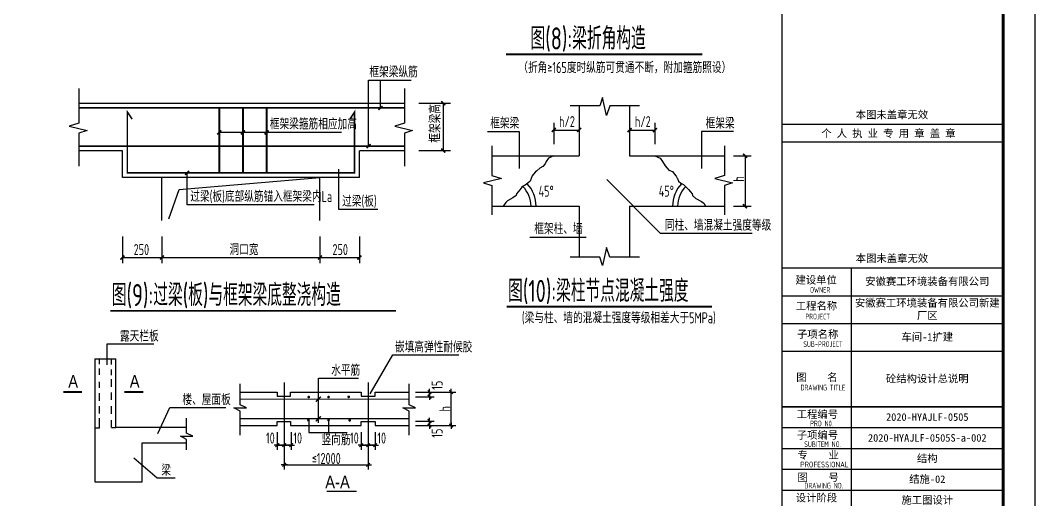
# Model space of a CAD drawing. Extents: x 2303022 to 2899168, y 17226141 to 18257813.
# Drawn here: x 2588203 to 2620310, y 18150074 to 18165266 of the extents above; entities that cross this region are included whole.
import ezdxf

# ---------------------------------------------------------------- set-up
doc = ezdxf.new("R2010")
doc.units = 0
doc.header["$LTSCALE"] = 1000
doc.header["$MEASUREMENT"] = 0
doc.linetypes.add('HIDDEN', pattern=[0.375, 0.25, -0.125])
for name, color, linetype in [('dim', 7, 'Continuous'), ('LVTRY', 6, 'Continuous'), ('PUB_TITLE', 4, 'Continuous'), ('TK', 4, 'Continuous'), ('图形', 2, 'Continuous'), ('文字', 4, 'Continuous'), ('表格', 8, 'Continuous')]:
    doc.layers.add(name, color=color, linetype=linetype)
doc.styles.add('HS', font='天和字符.shx', dxfattribs={"width": 0.7, "bigfont": '天和汉字.shx'})
doc.styles.add('TSSD_REIN', font='tssdeng.shx', dxfattribs={"width": 0.7, "bigfont": 'tssdchn.shx'})
doc.styles.add('图签宋体', font='', dxfattribs={"height": 300})
doc.styles.get('图签宋体').set_extended_font_data('NSimSun')

# ---------------------------------------------------------------- blocks, each defined once
blk = doc.blocks.new('DMTK2')
blk.add_line((-10, 0), (10, 0))
at = {"const_width": 4}
blk.add_lwpolyline([(-5.7, -5.7), (5.7, 5.7)], dxfattribs=at)
blk = doc.blocks.new('_ArchTick')
at = {"color": 0, "linetype": 'ByBlock', "const_width": 0.4}
blk.add_lwpolyline([(-0.5, -0.5), (0.5, 0.5)], dxfattribs=at)
blk = doc.blocks.new('GeYuanFrame_02065267', base_point=(20.09, 4.53))
at = {"layer": 'PUB_TITLE'}
blk.add_lwpolyline([(803.09, 14.53), (803.09, 111.33)], dxfattribs=at)
at = {"layer": 'TK'}
for p, q in [((781.09, 102.53), (851.09, 102.53)), ((781.09, 93.73), (851.09, 93.73)), ((781.09, 84.93), (803.09, 84.93)), ((781.09, 84.93), (851.09, 84.93)), ((781.09, 67.37), (851.09, 67.37)), ((781.09, 67.33), (851.09, 67.33)), ((781.09, 60.77), (851.09, 60.77)), ((781.09, 54.17), (851.09, 54.17)), ((781.09, 47.57), (851.09, 47.57)), ((781.09, 40.97), (851.09, 40.97))]:
    blk.add_line(p, q, dxfattribs=at)
blk.add_lwpolyline([(20.09, 4.53), (20.09, 598.53), (861.09, 598.53), (861.09, 4.53)], close=True, dxfattribs=at)
at = {"layer": 'TK', "const_width": 1}
blk.add_lwpolyline([(45.09, 588.53), (851.09, 588.53), (851.09, 14.53), (45.09, 14.53)], close=True, dxfattribs=at)
at = {"layer": 'TK'}
for points, const_width in [([(781.09, 588.53), (781.09, 14.53)], 0.4), ([(781.09, 156.83), (851.09, 156.83)], 0.35), ([(781.09, 111.33), (851.09, 111.33)], 0.35), ([(781.09, 67.37), (851.09, 67.37)], 0.35)]:
    blk.add_lwpolyline(points, dxfattribs=dict(at, const_width=const_width))
blk.add_lwpolyline([(781.09, 151.33), (851.09, 151.33)], dxfattribs=at)
at = {"layer": 'TK', "style": '图签宋体'}
for s, p in [('本图未盖章无效', (804.43, 158.7)), ('个 人 执 业 专 用 章 盖 章', (793.52, 152.77)), ('本图未盖章无效', (804.43, 113.2)), ('建设单位', (785.39, 106.33)), ('工程名称', (785.47, 98.12)), ('子项名称', (785.85, 89.14)), ('图    名', (785.63, 75.5)), ('工程编号', (785.77, 63.77)), ('子项编号', (785.77, 57.19)), ('专    业', (786.01, 50.88)), ('图    号', (786.02, 43.77)), ('设计阶段', (785.45, 37.32))]:
    blk.add_text(s, height=2.4, dxfattribs=at).set_placement(p)
at = {"layer": 'TK', "style": 'TSSD_REIN'}
for s, width, p in [('OWNER', 0.7, (789.98, 103.48)), ('PROJECT', 0.7, (788.52, 95.02)), ('SUB-PROJECT', 0.7, (787.86, 86.3)), ('DRAWING TITLE', 0.7, (786.97, 72.53)), ('PRO N0.', 0.7, (790.01, 61.15)), ('SUBITEM NO.', 0.7, (788.15, 54.58)), ('PROFESSIONAL', 0.8, (786.88, 48.15)), ('DRAWING NO.', 0.7, (788.19, 41.45))]:
    blk.add_text(s, height=1.8, dxfattribs=dict(at, width=width)).set_placement(p)
at = {"layer": 'TK', "char_height": 2.4, "width": 48, "attachment_point": 5, "style": '图签宋体'}
for s, insert in [('安徽赛工环境装备有限公司', (827.09, 106.93)), ('安徽赛工环境装备有限公司新建厂区', (827.09, 98.13)), ('车间-1扩建', (827.09, 89.33)), ('砼结构设计总说明', (827.09, 76.13)), ('2020-HYAJLF-0505', (827.09, 64.07)), ('2020-HYAJLF-0505S-a-002', (827.09, 57.47)), ('结构', (827.09, 50.87)), ('结施-02', (827.09, 44.27)), ('施工图设计', (827.09, 37.67))]:
    blk.add_mtext(s, dxfattribs=dict(at, insert=insert))

msp = doc.modelspace()

# ---------------------------------------------------------------- linework, layer by layer
at = {"layer": 'dim', "color": 3, "linetype": 'Continuous'}
for p, q in [((2590957, 18155008.8), (2592429.7, 18155008.8)), ((2590957, 18154349.5), (2590957, 18155008.8)), ((2599279, 18153433.4), (2599996.1, 18154663.5)), ((2599996.1, 18154663.5), (2602081, 18154663.5)), ((2592555.9, 18152174.2), (2592933.4, 18152995.5)), ((2592933.4, 18152995.5), (2594710, 18152995.5)), ((2591800.5, 18151401.1), (2592531, 18150762.7)), ((2592531, 18150762.7), (2593099.7, 18150762.7))]:
    msp.add_line(p, q, dxfattribs=at)
at = {"layer": '图形', "color": 3, "linetype": 'Continuous'}
for p, q in [((2599225.3, 18161279.3), (2599225.3, 18163369.6)), ((2599225.3, 18163369.6), (2600574.6, 18163369.6)), ((2599604.4, 18162487.4), (2599604.4, 18163369.6)), ((2590060, 18163101.6), (2590060, 18162008.4)), ((2600360.5, 18163101.6), (2600360.5, 18162008.4)), ((2606626.8, 18162815.1), (2606540.5, 18162556)), ((2606761.3, 18162247.8), (2606626.8, 18162815.1)), ((2600360.5, 18162633.4), (2590060, 18162633.4)), ((2601816.9, 18162633.4), (2600817.6, 18162633.4)), ((2601591.4, 18162633.4), (2601591.4, 18161133.4)), ((2606540.5, 18162556), (2605611, 18162556)), ((2605887.7, 18162556), (2605887.7, 18160973.1)), ((2606864, 18162556), (2606761.3, 18162247.8)), ((2607802.3, 18162556), (2606864, 18162556)), ((2607487.7, 18162556), (2607487.7, 18160973.1)), ((2605087.7, 18162016.5), (2605087.7, 18161335.7)), ((2608287.7, 18162016.5), (2608287.7, 18161335.7)), ((2590060, 18162008.4), (2589751.8, 18161905.8)), ((2589751.8, 18161905.8), (2590319.1, 18161771.2)), ((2590319.1, 18161771.2), (2590060, 18161685)), ((2594499.5, 18161714.8), (2598370.5, 18161714.8)), ((2600360.5, 18162008.4), (2600052.2, 18161905.8)), ((2600052.2, 18161905.8), (2600619.6, 18161771.2)), ((2600619.6, 18161771.2), (2600360.5, 18161685)), ((2602987.7, 18161736.1), (2603997.2, 18161736.1)), ((2603997.2, 18161736.1), (2603997.2, 18160569.7)), ((2605087.7, 18161787.7), (2605887.7, 18161787.7)), ((2607487.7, 18161787.7), (2608287.7, 18161787.7)), ((2610772.6, 18161736.1), (2609763.2, 18161736.1)), ((2609763.2, 18161736.1), (2609763.2, 18160569.7)), ((2590060, 18161685), (2590060, 18160642.9)), ((2600360.5, 18161685), (2600360.5, 18160642.9)), ((2591437.6, 18161133.4), (2590060, 18161133.4)), ((2591437.6, 18160283.4), (2591437.6, 18161133.4)), ((2598937.6, 18160283.4), (2598937.6, 18161133.4)), ((2600360.5, 18161133.4), (2598937.6, 18161133.4)), ((2601816.9, 18161133.4), (2600817.6, 18161133.4)), ((2601816.9, 18161133.4), (2600817.6, 18161133.4)), ((2603126.6, 18161287.7), (2603126.6, 18160349.3)), ((2610488.8, 18161287.7), (2610488.8, 18160349.3)), ((2603126.6, 18160973.1), (2605887.7, 18160973.1)), ((2607487.7, 18160973.1), (2610488.8, 18160973.1)), ((2610778.4, 18160973.1), (2611332.8, 18160973.1)), ((2611141, 18160973.1), (2611141, 18159373.1)), ((2593482.4, 18159417.4), (2593482.4, 18160429.3)), ((2598286.6, 18159264.8), (2598286.6, 18160550.1)), ((2598937.6, 18160283.4), (2591437.6, 18160283.4)), ((2592687.6, 18158920.4), (2592687.6, 18160283.4)), ((2593227.2, 18159899.7), (2597687.6, 18160283.4)), ((2597687.6, 18158920.4), (2597687.6, 18160283.4)), ((2603434.9, 18160246.7), (2602867.5, 18160112.1)), ((2602867.5, 18160112.1), (2603126.6, 18160025.9)), ((2603126.6, 18160349.3), (2603434.9, 18160246.7)), ((2606769, 18160222.5), (2608455, 18158519.4)), ((2610488.8, 18160349.3), (2610180.6, 18160246.7)), ((2610180.6, 18160246.7), (2610747.9, 18160112.1)), ((2610747.9, 18160112.1), (2610488.8, 18160025.9)), ((2592906.9, 18158977.4), (2593227.2, 18159899.7)), ((2603126.6, 18160025.9), (2603126.6, 18159096.4)), ((2610488.8, 18160025.9), (2610488.8, 18159096.4)), ((2597506.5, 18159417.4), (2593482.4, 18159417.4)), ((2599518.3, 18159264.8), (2598286.6, 18159264.8)), ((2603126.6, 18159373.1), (2605887.7, 18159373.1)), ((2605887.7, 18159373.1), (2605887.7, 18157756)), ((2607487.7, 18159373.1), (2607487.7, 18157756)), ((2607487.7, 18159373.1), (2610488.8, 18159373.1)), ((2610778.4, 18159373.1), (2611332.8, 18159373.1)), ((2608455, 18158519.4), (2611368.7, 18158519.4)), ((2591437.6, 18158412.7), (2591437.6, 18157568.1)), ((2592687.6, 18158412.7), (2592687.6, 18157568.1)), ((2597687.6, 18158412.7), (2597687.6, 18157568.1)), ((2598937.6, 18158412.7), (2598937.6, 18157568.1)), ((2604335.2, 18158392.6), (2606115.5, 18158392.6)), ((2606761.3, 18158064.3), (2606626.8, 18157497)), ((2606864, 18157756), (2606761.3, 18158064.3)), ((2591437.6, 18157748.1), (2598937.6, 18157748.1)), ((2606540.5, 18157756), (2605611, 18157756)), ((2606626.8, 18157497), (2606540.5, 18157756)), ((2607802.3, 18157756), (2606864, 18157756)), ((2590558.8, 18154532.8), (2590558.8, 18150641.6)), ((2590558.8, 18154532.8), (2591221.7, 18154532.8)), ((2590713.7, 18154373.9), (2590713.7, 18154532.8)), ((2591088.9, 18154354.2), (2591088.9, 18154532.8)), ((2591221.7, 18152364.7), (2591221.7, 18154532.8)), ((2590713.7, 18154030.4), (2590713.7, 18154232.1)), ((2591088.9, 18154024.9), (2591088.9, 18154199.4)), ((2590713.7, 18153621.5), (2590713.7, 18153812.3)), ((2591088.9, 18153654.2), (2591088.9, 18153894.1)), ((2596558.2, 18153792), (2596558.2, 18151042.5)), ((2597642.9, 18153926.5), (2598903.2, 18153926.5)), ((2597642.9, 18152510.7), (2597642.9, 18153926.5)), ((2599213.7, 18153792), (2599213.7, 18151033)), ((2590713.7, 18153207.1), (2590713.7, 18153452.5)), ((2591088.9, 18153234.4), (2591088.9, 18153474.3)), ((2595163.6, 18153484.1), (2596336.8, 18153484.1)), ((2596336.8, 18153484.1), (2596336.8, 18153351.3)), ((2596757.4, 18153484.1), (2598993.3, 18153484.1)), ((2596757.4, 18153351.3), (2596757.4, 18153484.1)), ((2598993.3, 18153484.1), (2598993.3, 18153351.3)), ((2599436.1, 18153484.1), (2600509.4, 18153484.1)), ((2599436.1, 18153351.3), (2599436.1, 18153484.1)), ((2600709.4, 18153484.1), (2601303.8, 18153484.1)), ((2600809.4, 18153484.1), (2601988.5, 18153484.1)), ((2601153.8, 18153384.1), (2601153.8, 18153584.1)), ((2601153.8, 18153349), (2601153.8, 18153474.1)), ((2601153.8, 18153439), (2601153.8, 18153239)), ((2601838.5, 18153384.1), (2601838.5, 18153584.1)), ((2601838.5, 18152432.2), (2601838.5, 18153474.1)), ((2590713.7, 18152809.1), (2590713.7, 18153043.5)), ((2591088.9, 18152798.2), (2591088.9, 18153038.1)), ((2600711.1, 18153339), (2601303.8, 18153339)), ((2590713.7, 18152342.6), (2590713.7, 18152661.9)), ((2591088.9, 18152364.7), (2591088.9, 18152596.5)), ((2597333, 18152577.6), (2597333, 18152200.9)), ((2597952.9, 18152574), (2597952.9, 18152200.9)), ((2600709.4, 18152422.2), (2601303.8, 18152422.2)), ((2600711.1, 18152567.3), (2601303.8, 18152567.3)), ((2600809.4, 18152422.2), (2601988.5, 18152422.2)), ((2601153.8, 18152467.3), (2601153.8, 18152667.3)), ((2601153.8, 18152557.3), (2601153.8, 18152432.2)), ((2601153.8, 18152522.2), (2601153.8, 18152322.2)), ((2601838.5, 18152522.2), (2601838.5, 18152322.2)), ((2590713.7, 18152342.6), (2590558.8, 18152342.6)), ((2591088.9, 18152364.7), (2591221.7, 18152364.7)), ((2593468.3, 18152364.7), (2591221.7, 18152364.7)), ((2596336.8, 18152211.6), (2596336.8, 18151652.7)), ((2596558.2, 18152223.2), (2596558.2, 18151652.7)), ((2596558.2, 18152223.2), (2596558.2, 18151652.7)), ((2596779.5, 18152211.6), (2596779.5, 18151652.7)), ((2597333, 18152200.9), (2598551.3, 18152200.9)), ((2598993.3, 18152211.6), (2598993.3, 18151652.7)), ((2599214.7, 18152223.2), (2599214.7, 18151652.7)), ((2599436.1, 18152211.6), (2599436.1, 18151652.7)), ((2592064.1, 18151878), (2593468.3, 18151878)), ((2592064.1, 18150641.6), (2592064.1, 18151878)), ((2596436.8, 18151802.7), (2596236.8, 18151802.7)), ((2596346.8, 18151802.7), (2596548.2, 18151802.7)), ((2596658.2, 18151802.7), (2596458.2, 18151802.7)), ((2596458.2, 18151802.7), (2596658.2, 18151802.7)), ((2596769.5, 18151802.7), (2596568.2, 18151802.7)), ((2596679.5, 18151802.7), (2596879.5, 18151802.7)), ((2599093.3, 18151802.7), (2598893.3, 18151802.7)), ((2599003.3, 18151802.7), (2599204.7, 18151802.7)), ((2599114.7, 18151802.7), (2599314.7, 18151802.7)), ((2599426.1, 18151802.7), (2599224.7, 18151802.7)), ((2599336.1, 18151802.7), (2599536.1, 18151802.7)), ((2596558.2, 18151552.7), (2596558.2, 18151030.5)), ((2599214.7, 18151552.7), (2599214.7, 18151030.5)), ((2596658.2, 18151180.5), (2596458.2, 18151180.5)), ((2596568.2, 18151180.5), (2599204.7, 18151180.5)), ((2599114.7, 18151180.5), (2599314.7, 18151180.5)), ((2590558.8, 18150641.6), (2592064.1, 18150641.6))]:
    msp.add_line(p, q, dxfattribs=at)
at = {"layer": '图形', "color": 1, "linetype": 'Continuous'}
msp.add_line((2599214.7, 18152223.2), (2599214.7, 18151652.7), dxfattribs=at)
at = {"layer": '图形', "color": 3, "linetype": 'Continuous'}
for points, const_width in [([(2603571.6, 18164186.3), (2609790, 18164186.3)], 60), ([(2594499.5, 18162487.4), (2594499.5, 18160429.3)], 60), ([(2595249.5, 18162487.4), (2595249.5, 18160429.3)], 60), ([(2595999.5, 18162487.4), (2595999.5, 18160429.3)], 60), ([(2591057, 18156057.5), (2600094.2, 18156057.5)], 60), ([(2603598.7, 18156188.5), (2610090.7, 18156188.5)], 60), ([(2597556.7, 18153176.7), (2597715.4, 18153335.4)], 45), ([(2601210.4, 18153427.5), (2601097.3, 18153540.6)], 40), ([(2601097.3, 18153395.5), (2601210.4, 18153282.4)], 40), ([(2601895.1, 18153427.5), (2601782, 18153540.6)], 40), ([(2597556.7, 18152557.2), (2597712.9, 18152713.4)], 45), ([(2601210.4, 18152510.7), (2601097.3, 18152623.9)], 40), ([(2601097.3, 18152478.7), (2601210.4, 18152365.6)], 40), ([(2601782, 18152478.7), (2601895.1, 18152365.6)], 40), ([(2596393.3, 18151859.3), (2596280.2, 18151746.2)], 40), ([(2596614.7, 18151859.3), (2596501.6, 18151746.2)], 40), ([(2596501.6, 18151746.2), (2596614.7, 18151859.3)], 40), ([(2596723, 18151746.2), (2596836.1, 18151859.3)], 40), ([(2599049.9, 18151859.3), (2598936.8, 18151746.2)], 40), ([(2599158.1, 18151746.2), (2599271.3, 18151859.3)], 40), ([(2599379.5, 18151746.2), (2599492.7, 18151859.3)], 40), ([(2596614.7, 18151237.1), (2596501.6, 18151124)], 40), ([(2599158.1, 18151124), (2599271.3, 18151237.1)], 40)]:
    msp.add_lwpolyline(points, dxfattribs=dict(at, const_width=const_width))
at = {"layer": '图形', "color": 3, "linetype": 'HIDDEN', "ltscale": 0.6, "const_width": 50}
for points in [[(2600360.5, 18162487.4), (2590060, 18162487.4)], [(2600360.5, 18161279.3), (2590060, 18161279.3)]]:
    msp.add_lwpolyline(points, dxfattribs=at)
at = {"layer": '图形', "color": 3, "linetype": 'Continuous', "ltscale": 0.6}
for points, const_width in [([(2598632.5, 18162133.5), (2598783.9, 18162357.4), (2598783.9, 18160429.3), (2591591.3, 18160429.3), (2591591.3, 18162357.4), (2591742.6, 18162133.5)], 50), ([(2595163.6, 18153262.8), (2600509.4, 18153262.8)], 36), ([(2595163.6, 18152643.4), (2600509.4, 18152643.4)], 36)]:
    msp.add_lwpolyline(points, dxfattribs=dict(at, const_width=const_width))
at = {"layer": '图形', "color": 3, "linetype": 'Continuous'}
for points in [[(2605087.7, 18160973.1), (2604924.1, 18160893.7), (2604850, 18160788.9), (2604810.7, 18160712.6), (2604742.8, 18160632.4), (2604644, 18160576.8), (2604547.5, 18160492.7), (2604511.1, 18160461.9), (2604449.4, 18160394), (2604405.8, 18160332.3), (2604369.7, 18160253.7), (2604338.9, 18160167.4), (2604264.8, 18160099.5), (2604183.2, 18160036.2), (2604114.8, 18160005.4), (2604080, 18159974.5), (2604018.3, 18159894.3), (2603911.5, 18159764.8), (2603892.4, 18159713.7), (2603792.3, 18159643.1), (2603628.2, 18159548.8), (2603569.5, 18159494), (2603487.7, 18159373.1)], [(2608287.7, 18160973.1), (2608451.3, 18160893.7), (2608525.4, 18160788.9), (2608609.3, 18160656), (2608677.2, 18160575.8), (2608731.4, 18160520.3), (2608841.3, 18160470.5), (2608902, 18160395.1), (2608963.8, 18160327.2), (2608988.5, 18160265.5), (2609005.7, 18160253.7), (2609036.6, 18160167.4), (2609110.6, 18160099.5), (2609192.2, 18160062.9), (2609321.9, 18159938.5), (2609356.7, 18159907.7), (2609418.4, 18159827.5), (2609463.9, 18159764.8), (2609483.1, 18159713.7), (2609583.2, 18159622), (2609766.4, 18159522.1), (2609837.6, 18159467.2), (2609887.7, 18159373.1)], [(2595163.6, 18152114.2), (2595163.6, 18152884.5), (2594963.6, 18152984.5), (2595363.6, 18152984.5), (2595163.6, 18153084.5), (2595163.6, 18153746.7)], [(2600509.4, 18152114.2), (2600509.4, 18152884.5), (2600309.4, 18152984.5), (2600709.4, 18152984.5), (2600509.4, 18153084.5), (2600509.4, 18153746.7)], [(2593468.3, 18151657.3), (2593468.3, 18151984), (2593268.3, 18152084), (2593668.3, 18152084), (2593468.3, 18152184), (2593468.3, 18152659.1)]]:
    msp.add_lwpolyline(points, dxfattribs=at)
at = {"layer": '图形', "color": 3, "linetype": 'Continuous', "const_width": 42.5}
for points in [[(2597311.5, 18153327.2, 1), (2597354, 18153327.2, 1)], [(2597937.3, 18153327.2, 1), (2597979.8, 18153327.2, 1)], [(2598575.7, 18153333.5, 1), (2598618.2, 18153333.5, 1)], [(2597298.9, 18152594.5, 1), (2597341.4, 18152594.5, 1)], [(2597937.3, 18152594.5, 1), (2597979.8, 18152594.5, 1)], [(2598607.3, 18152588.2, 1), (2598649.8, 18152588.2, 1)]]:
    msp.add_lwpolyline(points, format="xyb", close=True, dxfattribs=at)
at = {"layer": '图形', "color": 3, "linetype": 'Continuous'}
for centre, radius, start, end in [((2603487.7, 18159373.1), 881.5, 0, 45.27278), ((2603487.7, 18159373.1), 1040.9, 0, 43.1864), ((2609887.7, 18159373.1), 1040.9, 136.8136, 180), ((2609887.7, 18159373.1), 881.5, 135.12723, 180)]:
    msp.add_arc(centre, radius, start, end, dxfattribs=at)
at = {"layer": '文字'}
for p, q in [((2596336.8, 18153351.3), (2596757.4, 18153351.3)), ((2598993.3, 18153351.3), (2599436.1, 18153351.3)), ((2595163.6, 18152422.2), (2596336.8, 18152422.2)), ((2596336.8, 18152554.9), (2596757.4, 18152554.9)), ((2596336.8, 18152422.2), (2596336.8, 18152554.9)), ((2596757.4, 18152554.9), (2596757.4, 18152422.2)), ((2596757.4, 18152422.2), (2598993.3, 18152422.2)), ((2598993.3, 18152422.2), (2598993.3, 18152554.9)), ((2598993.3, 18152554.9), (2599436.1, 18152554.9)), ((2599436.1, 18152554.9), (2599436.1, 18152422.2)), ((2599436.1, 18152422.2), (2600509.4, 18152422.2))]:
    msp.add_line(p, q, dxfattribs=at)
at = {"layer": '文字', "const_width": 60}
for points in [[(2589560.1, 18153483.5), (2590153.9, 18153483.5)], [(2591500, 18153483.5), (2592093.7, 18153483.5)]]:
    msp.add_lwpolyline(points, dxfattribs=at)
at = {"layer": '文字', "color": 3, "const_width": 45}
msp.add_lwpolyline([(2597900.2, 18150343.3), (2598845.9, 18150343.3)], dxfattribs=at)

# ---------------------------------------------------------------- block references
at = {"layer": 'LVTRY', "xscale": 100, "yscale": 100, "zscale": 100}
msp.add_blockref('GeYuanFrame_02065267', (2536209.8, 18146737.7), dxfattribs=at)
at = {"layer": '图形', "color": 3, "linetype": 'Continuous', "xscale": 10, "yscale": 10, "zscale": 10, "rotation": 180}
msp.add_blockref('DMTK2', (2599214.7, 18151802.7), dxfattribs=at)
at = {"layer": '表格', "color": 3, "linetype": 'Continuous', "xscale": 127, "yscale": 127, "zscale": 127}
for p, rotation in [((2601591.4, 18162633.4), 90), ((2599604.4, 18162487.4), 180), ((2594499.5, 18161714.8), 180), ((2595249.5, 18161714.8), 180), ((2595999.5, 18161714.8), 180), ((2599225.3, 18161279.3), 180), ((2601591.4, 18161133.4), 90), ((2601591.4, 18161133.4), 90), ((2611141, 18160973.1), 270), ((2593482.4, 18160429.3), 180), ((2611141, 18159373.1), 270), ((2591437.6, 18157748.1), 180), ((2592687.6, 18157748.1), 180), ((2597687.6, 18157748.1), 180), ((2598937.6, 18157748.1), 180)]:
    msp.add_blockref('_ArchTick', p, dxfattribs=dict(at, rotation=rotation))
for p in [(2605087.7, 18161787.7), (2605887.7, 18161787.7), (2607487.7, 18161787.7), (2608287.7, 18161787.7)]:
    msp.add_blockref('_ArchTick', p, dxfattribs=at)

# ---------------------------------------------------------------- texts
at = {"layer": '图形', "color": 3, "linetype": 'Continuous', "style": 'TSSD_REIN', "width": 0.7}
for s, height, p in [('图(8):梁折角构造', 700, (2604352.4, 18164338.6)), ('（折角\x93165度时纵筋可贯通不断，附加箍筋照设）', 350, (2603965.9, 18163593.6)), ('框架梁纵筋', 350, (2599251.6, 18163453.6)), ('框架梁箍筋相应加高', 350, (2596101.7, 18161805.9)), ('框架梁', 350, (2603076.6, 18161831.2)), ('h/2', 350, (2605255.3, 18161878.8)), ('h/2', 350, (2607655.3, 18161878.8)), ('框架梁', 350, (2609894.7, 18161831.2)), ('过梁(板)底部纵筋锚入框架梁内La', 350, (2593584.6, 18159508.5)), ('45%%d', 350, (2604606.9, 18159675.9)), ('45%%d', 350, (2608411, 18159675.9)), ('过梁(板)', 350, (2598388.8, 18159355.9)), ('框架柱、墙', 350, (2604471, 18158487.7)), ('同柱、墙混凝土强度等级', 350, (2608604, 18158598.8)), ('250', 350, (2591790.8, 18157824.1)), ('洞口宽', 350, (2594824, 18157824.1)), ('250', 350, (2598083.3, 18157824.1)), ('图(9):过梁(板)与框架梁底整浇构造', 700, (2591100.8, 18156209.8)), ('图(10):梁柱节点混凝土强度', 700, (2603642.5, 18156340.7)), ('(梁与柱、墙的混凝土强度等级相差大于5MPa)', 350, (2604077.9, 18155664.1)), ('露天栏板', 350, (2591357.1, 18155085.4)), ('嵌填高弹性耐候胶', 350, (2600061.8, 18154740)), ('水平筋', 350, (2598043.1, 18154003.1)), ('楼、屋面板', 350, (2593333.5, 18153072)), ('竖向筋', 350, (2597736.7, 18151799.9)), ('梁', 350, (2592667, 18150839.2))]:
    msp.add_text(s, height=height, dxfattribs=at).set_placement(p)
for s, p in [('框架梁高', (2601503.6, 18161386.6)), ('h', (2611115.3, 18160151.5))]:
    msp.add_text(s, height=350, rotation=90, dxfattribs=at).set_placement(p)
at = {"layer": '图形', "color": 3, "linetype": 'Continuous', "char_height": 350, "attachment_point": 5, "rotation": 90, "style": 'TSSD_REIN'}
for s, insert in [('\\A1;15', (2601396.8, 18153700.8)), ('\\A1;h', (2601638.5, 18152953.1)), ('\\A1;15', (2601396.8, 18152182.1))]:
    msp.add_mtext(s, dxfattribs=dict(at, insert=insert))
at = {"layer": '图形', "color": 3, "linetype": 'Continuous', "char_height": 350, "attachment_point": 5, "style": 'TSSD_REIN'}
for s, insert in [('\\A1;10', (2596117, 18152027.7)), ('\\A1;10', (2596982.1, 18152027.7)), ('\\A1;10', (2598775.7, 18152027.7)), ('\\A1;10', (2599640.8, 18152027.7)), ('\\A1;≤12000', (2597886.4, 18151380.5))]:
    msp.add_mtext(s, dxfattribs=dict(at, insert=insert))
at = {"layer": '文字', "style": 'HS', "width": 0.875}
for s, p in [('A', (2589719.8, 18153621.8)), ('A', (2591666.8, 18153621.8)), ('A-A', (2597853.1, 18150432.3))]:
    msp.add_text(s, height=400, dxfattribs=at).set_placement(p)

doc.saveas('drawing.dxf')
